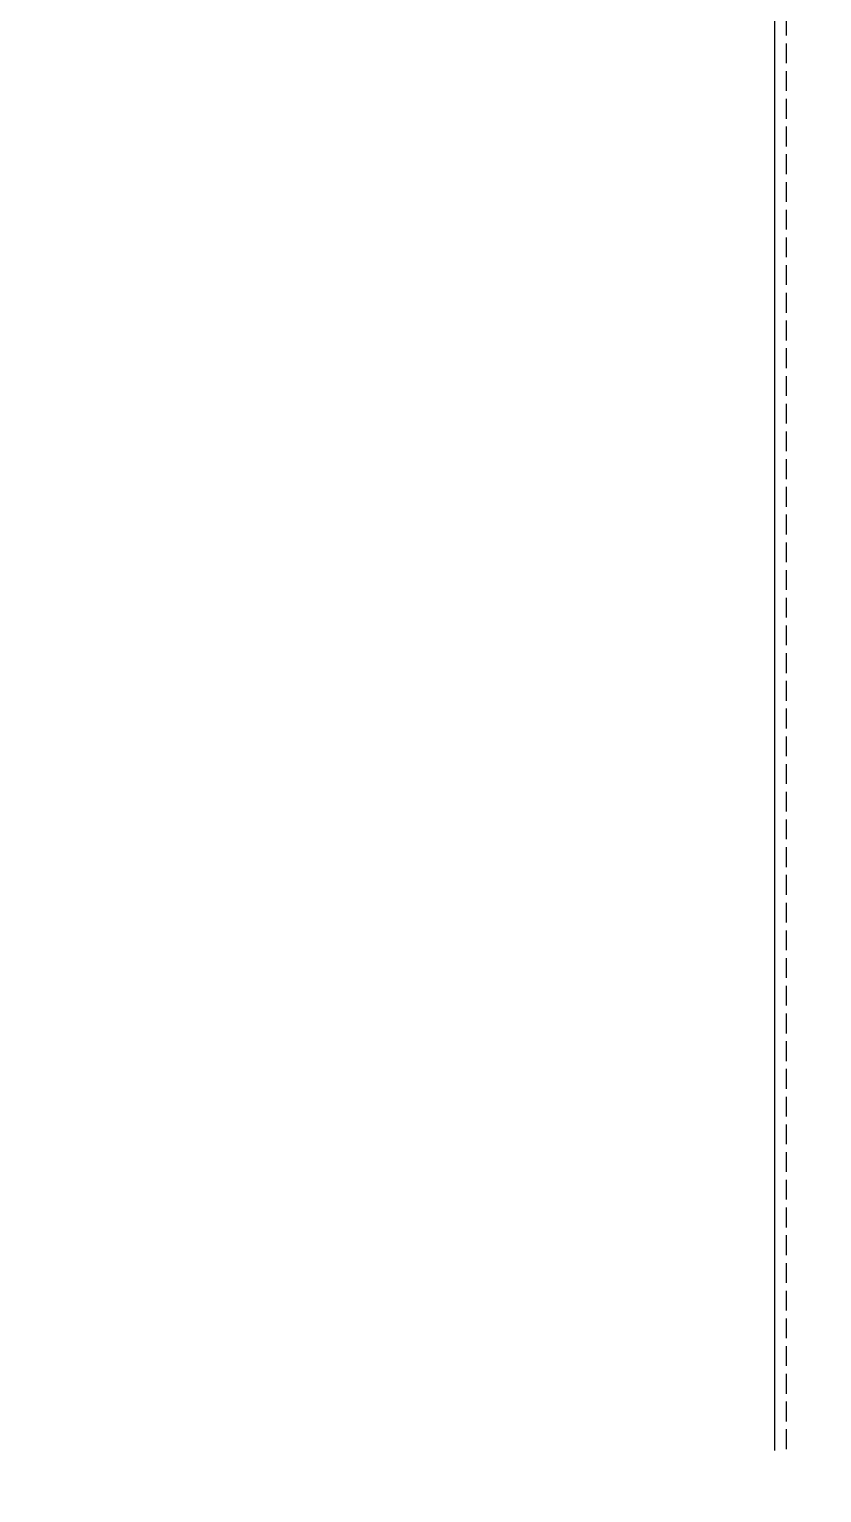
# Model space of a CAD drawing. Extents: x -8792 to 174344, y -43961 to 62816.
# Drawn here: x 94772 to 95272, y -10927 to -10003 of the extents above; entities that cross this region are included whole.
import ezdxf
from ezdxf.xclip import XClip

# ---------------------------------------------------------------- set-up
doc = ezdxf.new("R2010")
doc.units = 0
doc.header["$LTSCALE"] = 50
doc.header["$XCLIPFRAME"] = 0
for name, pattern in [('DASH', [0.35, 0.25, -0.1]), ('DOT2', [0.125, 0, -0.125]), ('HIDDEN', [0.375, 0.25, -0.125])]:
    doc.linetypes.add(name, pattern=pattern)
for name, color, linetype in [('#虚线', 8, 'HIDDEN'), ('#铝型材', 3, 'Continuous'), ('A-FLOR-OTLN', 4, 'DOT2'), ('吊顶', 7, 'Continuous')]:
    doc.layers.add(name, color=color, linetype=linetype)

# ---------------------------------------------------------------- blocks, each defined once
blk = doc.blocks.new('A$Cbd8d7c8c')
at = {"layer": 'A-FLOR-OTLN', "color": 8}
blk.add_lwpolyline([(-22721.25, -15689.87), (-43719.42, -33393.16, 0.413756), (-43991.61, -36560.98, 0.189672), (122158.17, -126683.04, 0.414786), (124666.02, -124719.49), (133885.17, -48361.88, 0.379931), (116453.25, -23207.95, 0.236452)], format="xyb", dxfattribs=at)
at = {"layer": '吊顶', "const_width": 3}
blk.add_lwpolyline([(36525.16, -42886.24, 0.056654), (31389.8, -41079.32), (30859.09, -40957.78, -0.112536), (21289.45, -36343.72, -0.028917), (3039.01, -19971.01, 0.413532), (-633.62, -19953.38), (-31397.94, -50352.84, 0.414781), (-31416.33, -54033.31, 0.170492), (123964.28, -129414.71, 0.412564), (126841.18, -127143.22), (136317.5, -48655.55, 1.269195), (87076.8, -54393.32)], format="xyb", dxfattribs=at)
blk = doc.blocks.new('A$C72e0b4f3')
at = {"layer": '#虚线', "color": 8, "linetype": 'DASH'}
blk.add_line((-1783.62, -1022.26), (-1783.62, -1963.2), dxfattribs=at)
at = {"layer": '#铝型材'}
blk.add_lwpolyline([(-1790.62, -1963.2), (-1790.62, -1022.26)], dxfattribs=at)

msp = doc.modelspace()

# ---------------------------------------------------------------- block references
at = {"ltscale": 10}
ref = msp.add_blockref('A$Cbd8d7c8c', (-20242.468, 78224.561), dxfattribs=at)
XClip(ref).set_block_clipping_path([(33737.5024453482, -58253.8739175466), (58527.5008306247, -28195.842069268)])
ref = msp.add_blockref('A$Cbd8d7c8c', (22321.982, 94074.685), dxfattribs=at)
XClip(ref).set_block_clipping_path([(76291.0063025201, -72283.9918497168), (103268.9259821397, -47877.3086105986)])
ref = msp.add_blockref('A$C72e0b4f3', (97033.054, -8936.81), dxfattribs=at)
XClip(ref).set_block_clipping_path([(-2823.889841313, -2118.0011099379), (-254.0148247246, 1437.8975418743)])

doc.saveas('drawing.dxf')
